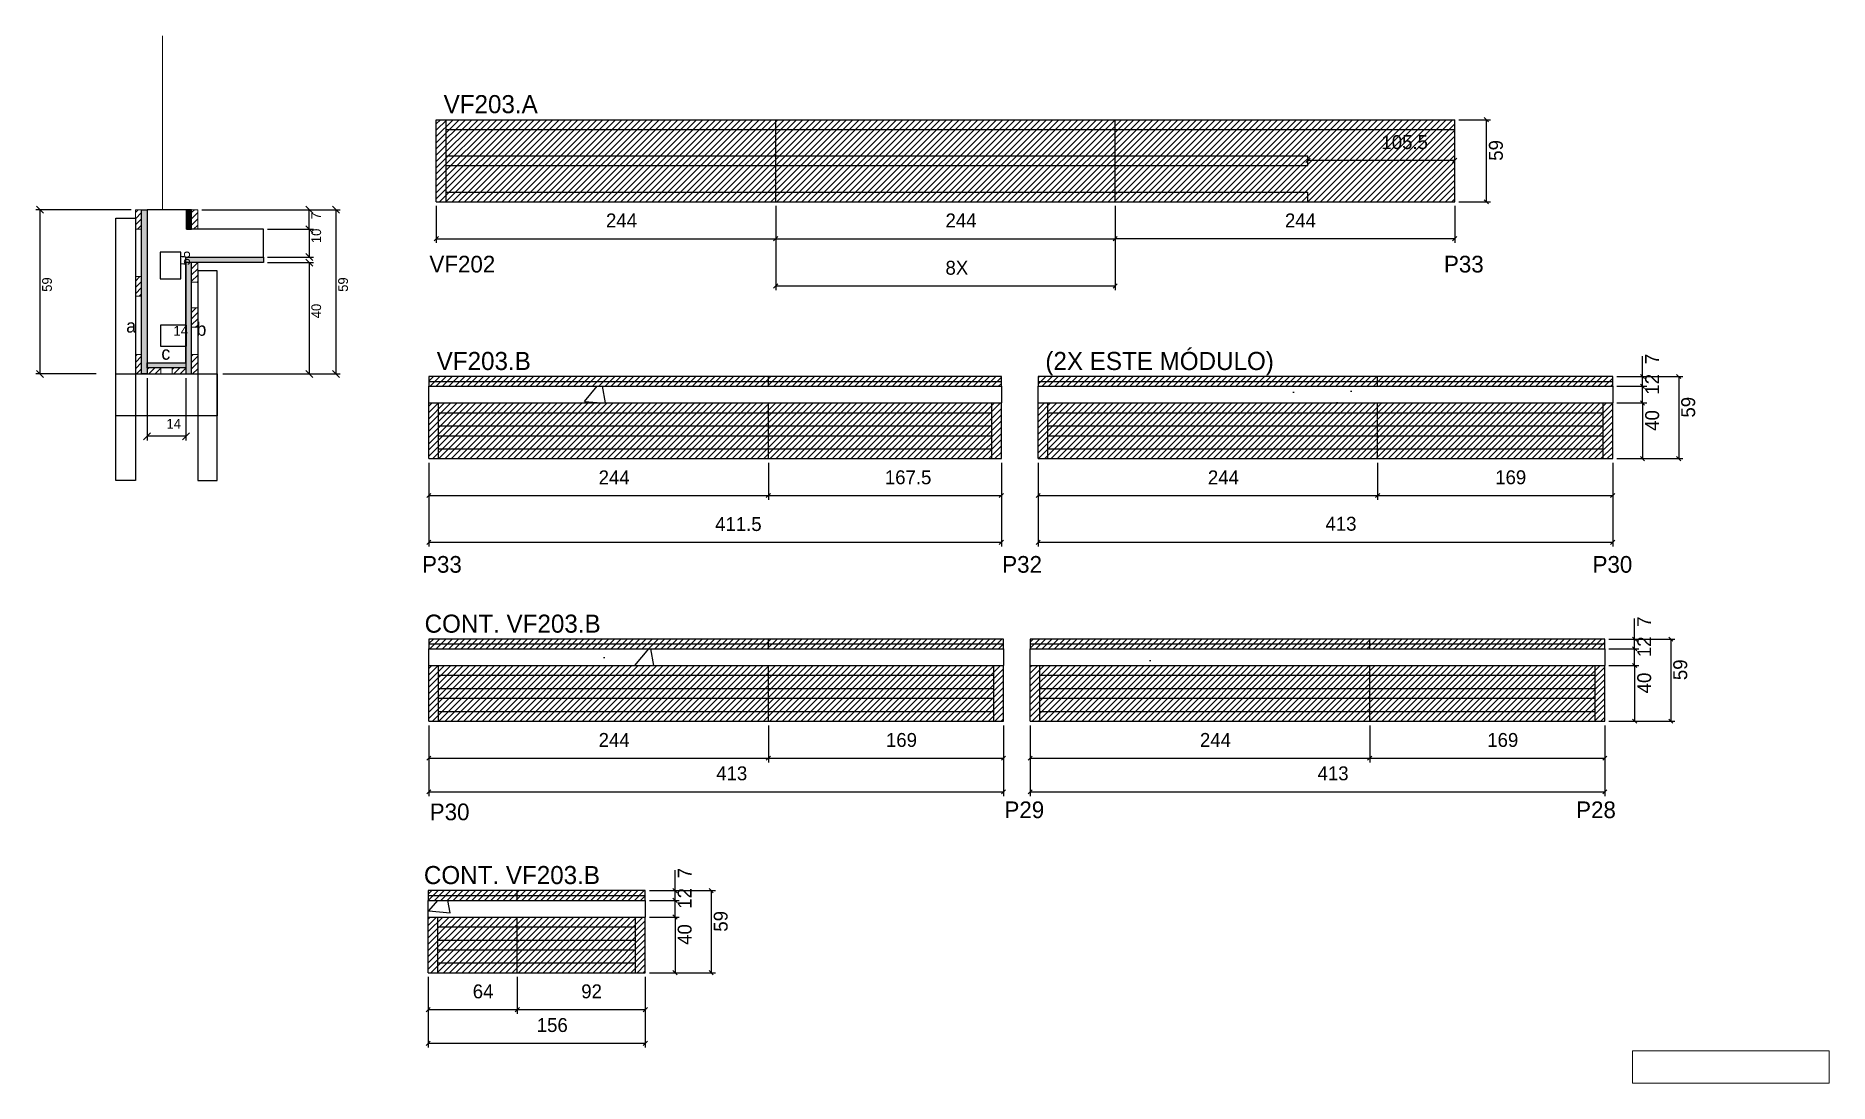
# Model space of a CAD drawing. Header units: metres. Extents: x 6788 to 8077, y 5273 to 6026.
import ezdxf

# ---------------------------------------------------------------- set-up
doc = ezdxf.new("R2010")
doc.units = ezdxf.units.M
for name, color, linetype in [('5', 7, 'Continuous'), ('CONCRETO', 7, 'Continuous'), ('COTA', 7, 'Continuous'), ('Cota Seção (2x)', 7, 'Continuous'), ('detalhes', 7, 'Continuous'), ('Hachura', 7, 'Continuous'), ('Madeira', 7, 'Continuous'), ('Painéis', 7, 'Continuous'), ('REAPROVEITAMENTO', 7, 'Continuous'), ('SARR_2.2x7', 7, 'Continuous'), ('SARR_3.5x7', 7, 'Continuous'), ('Texto Seção', 7, 'Continuous')]:
    doc.layers.add(name, color=color, linetype=linetype)

msp = doc.modelspace()

# ---------------------------------------------------------------- hatches: boundary and pattern name
at = {"layer": 'COTA'}
h = msp.add_hatch(dxfattribs=at)
h.set_pattern_fill('AR-CONC')
h.paths.add_polyline_path([(7482.1, 5773.8), (7070.6, 5773.8), (7070.6, 5761.8), (7482.1, 5761.8), (7482.1, 5773.8)])
h = msp.add_hatch(dxfattribs=at)
h.set_pattern_fill('AR-CONC')
h.paths.add_polyline_path([(7921.5, 5773.8), (7508.5, 5773.8), (7508.5, 5761.8), (7921.5, 5761.8), (7921.5, 5773.8)])
h = msp.add_hatch(dxfattribs=at)
h.set_pattern_fill('AR-CONC')
h.paths.add_polyline_path([(7483.6, 5573.1), (7483.6, 5585.1), (7070.6, 5585.1), (7070.6, 5573.1), (7483.6, 5573.1)])
h = msp.add_hatch(dxfattribs=at)
h.set_pattern_fill('AR-CONC')
h.paths.add_polyline_path([(7915.8, 5573.1), (7915.8, 5585.1), (7502.8, 5585.1), (7502.8, 5573.1), (7915.8, 5573.1)])
h = msp.add_hatch(dxfattribs=at)
h.set_pattern_fill('AR-CONC')
h.paths.add_polyline_path([(7226.1, 5392.3), (7226.1, 5404.3), (7070.1, 5404.3), (7070.1, 5392.3), (7226.1, 5392.3)])
at = {"layer": 'Hachura'}
h = msp.add_hatch(dxfattribs=at)
h.set_pattern_fill('ANSI31')
h.paths.add_polyline_path([(6864, 5886.7), (6859.6, 5886.7), (6859.6, 5900.7), (6864, 5900.7), (6864, 5886.7)])
h = msp.add_hatch(color=7, dxfattribs=at)
h.dxf.hatch_style = 1
h.paths.add_polyline_path([(6864, 5900.7), (6868, 5900.7), (6868, 5782.7), (6864, 5782.7), (6864, 5900.7)])
h = msp.add_hatch(color=7, dxfattribs=at)
h.dxf.hatch_style = 1
h.paths.add_polyline_path([(6900, 5900.7), (6896.4, 5900.7), (6896.4, 5886.7), (6900, 5886.7), (6900, 5900.7)])
h = msp.add_hatch(dxfattribs=at)
h.set_pattern_fill('ANSI31')
h.paths.add_polyline_path([(6904.4, 5886.7), (6900, 5886.7), (6900, 5900.7), (6904.4, 5900.7), (6904.4, 5886.7)])
h = msp.add_hatch(color=7, dxfattribs=at)
h.dxf.hatch_style = 1
h.paths.add_polyline_path([(6896, 5862.7), (6896, 5866.7), (6951.6, 5866.7), (6951.6, 5862.7), (6896, 5862.7)])
h = msp.add_hatch(dxfattribs=at)
h.set_pattern_fill('ANSI31')
h.paths.add_polyline_path([(6864, 5838.6), (6859.6, 5838.6), (6859.6, 5852.6), (6864, 5852.6), (6864, 5838.6)])
h = msp.add_hatch(color=7, dxfattribs=at)
h.dxf.hatch_style = 1
h.paths.add_polyline_path([(6896, 5862.7), (6900, 5862.7), (6900, 5782.7), (6896, 5782.7), (6896, 5862.7)])
h = msp.add_hatch(dxfattribs=at)
h.set_pattern_fill('ANSI31')
h.paths.add_polyline_path([(6904.4, 5848.7), (6900, 5848.7), (6900, 5862.7), (6904.4, 5862.7), (6904.4, 5848.7)])
h = msp.add_hatch(dxfattribs=at)
h.set_pattern_fill('ANSI31')
h.paths.add_polyline_path([(6904.4, 5816.2), (6900, 5816.2), (6900, 5830.2), (6904.4, 5830.2), (6904.4, 5816.2)])
h = msp.add_hatch(dxfattribs=at)
h.set_pattern_fill('ANSI31')
h.paths.add_polyline_path([(6864, 5782.7), (6859.6, 5782.7), (6859.6, 5796.7), (6864, 5796.7), (6864, 5782.7)])
h = msp.add_hatch(color=7, dxfattribs=at)
h.dxf.hatch_style = 1
h.paths.add_polyline_path([(6868, 5787.1), (6868, 5790.7), (6896, 5790.7), (6896, 5787.1), (6868, 5787.1)])
h = msp.add_hatch(dxfattribs=at)
h.set_pattern_fill('ANSI31')
h.paths.add_polyline_path([(6904.4, 5782.7), (6900, 5782.7), (6900, 5796.7), (6904.4, 5796.7), (6904.4, 5782.7)])
h = msp.add_hatch(dxfattribs=at)
h.set_pattern_fill('ANSI31')
h.paths.add_polyline_path([(6868, 5782.7), (6868, 5787.1), (6878, 5787.1), (6878, 5782.7), (6868, 5782.7)])
h = msp.add_hatch(dxfattribs=at)
h.set_pattern_fill('ANSI31')
h.paths.add_polyline_path([(6896, 5782.7), (6896, 5787.1), (6886, 5787.1), (6886, 5782.7), (6896, 5782.7)])
at = {"layer": 'REAPROVEITAMENTO'}
h = msp.add_hatch(dxfattribs=at)
h.set_pattern_fill('ANSI31')
h.paths.add_polyline_path([(7807.9, 5906.4), (7807.9, 5965.4), (7075.9, 5965.4), (7075.9, 5906.4), (7807.9, 5906.4), (7807.9, 5906.4)])
h = msp.add_hatch(dxfattribs=at)
h.set_pattern_fill('ANSI31')
h.paths.add_polyline_path([(7482.1, 5773.8), (7482.1, 5780.8), (7070.6, 5780.8), (7070.6, 5773.8), (7482.1, 5773.8)])
h = msp.add_hatch(dxfattribs=at)
h.set_pattern_fill('ANSI31')
h.paths.add_polyline_path([(7921.5, 5773.8), (7921.5, 5780.8), (7508.5, 5780.8), (7508.5, 5773.8), (7921.5, 5773.8)])
h = msp.add_hatch(dxfattribs=at)
h.set_pattern_fill('ANSI31')
h.paths.add_polyline_path([(7482.1, 5721.8), (7482.1, 5761.8), (7070.6, 5761.8), (7070.6, 5721.8), (7482.1, 5721.8)])
h = msp.add_hatch(dxfattribs=at)
h.set_pattern_fill('ANSI31')
h.paths.add_polyline_path([(7921.5, 5721.8), (7921.5, 5761.8), (7508.5, 5761.8), (7508.5, 5721.8), (7921.5, 5721.8)])
h = msp.add_hatch(dxfattribs=at)
h.set_pattern_fill('ANSI31')
h.paths.add_polyline_path([(7483.6, 5585.1), (7483.6, 5592.1), (7070.6, 5592.1), (7070.6, 5585.1), (7483.6, 5585.1)])
h = msp.add_hatch(dxfattribs=at)
h.set_pattern_fill('ANSI31')
h.paths.add_polyline_path([(7915.8, 5585.1), (7915.8, 5592.1), (7502.8, 5592.1), (7502.8, 5585.1), (7915.8, 5585.1)])
h = msp.add_hatch(dxfattribs=at)
h.set_pattern_fill('ANSI31')
h.paths.add_polyline_path([(7483.6, 5533.1), (7483.6, 5573.1), (7070.6, 5573.1), (7070.6, 5533.1), (7483.6, 5533.1)])
h = msp.add_hatch(dxfattribs=at)
h.set_pattern_fill('ANSI31')
h.paths.add_polyline_path([(7915.8, 5533.1), (7915.8, 5573.1), (7502.8, 5573.1), (7502.8, 5533.1), (7915.8, 5533.1)])
h = msp.add_hatch(dxfattribs=at)
h.set_pattern_fill('ANSI31')
h.paths.add_polyline_path([(7226.1, 5404.3), (7226.1, 5411.3), (7070.1, 5411.3), (7070.1, 5404.3), (7226.1, 5404.3)])
h = msp.add_hatch(dxfattribs=at)
h.set_pattern_fill('ANSI31')
h.paths.add_polyline_path([(7226.1, 5352.3), (7226.1, 5392.3), (7070.1, 5392.3), (7070.1, 5352.3), (7226.1, 5352.3)])

# ---------------------------------------------------------------- linework, layer by layer
at = {"layer": 'CONCRETO', "color": 251, "lineweight": 25}
msp.add_lwpolyline([(6951.6, 5866.7), (6951.6, 5886.7), (6896.4, 5886.7), (6896.4, 5900.7), (6868, 5900.7), (6868, 5790.7), (6896, 5790.7), (6896, 5866.7)], close=True, dxfattribs=at)
at = {"layer": 'COTA', "color": 4, "lineweight": 25}
for p, q in [((7810.9, 5965.4), (7833.7, 5965.4)), ((7830.7, 5906.4), (7830.7, 5965.4)), ((7702.4, 5938.9), (7702.4, 5939.2)), ((7807.9, 5936.2), (7702.4, 5936.2)), ((7807.9, 5938.9), (7807.9, 5939.2)), ((7075.9, 5903.4), (7075.9, 5876.9)), ((7319.9, 5903.4), (7319.9, 5876.9)), ((7319.9, 5903.4), (7319.9, 5876.9)), ((7319.9, 5903.4), (7319.9, 5842.9)), ((7563.9, 5903.4), (7563.9, 5876.9)), ((7563.9, 5903.4), (7563.9, 5842.9)), ((7563.9, 5903.4), (7563.9, 5876.9)), ((7807.9, 5903.4), (7807.9, 5876.9)), ((7810.9, 5906.4), (7833.7, 5906.4)), ((6856.6, 5900.7), (6788.1, 5900.7)), ((6791.1, 5782.7), (6791.1, 5900.7)), ((6907.4, 5900.7), (7006.9, 5900.7)), ((6907.4, 5900.7), (6987.6, 5900.7)), ((6984.6, 5886.7), (6984.6, 5900.7)), ((7003.9, 5782.7), (7003.9, 5900.7)), ((6954.6, 5886.7), (6987.6, 5886.7)), ((6954.6, 5886.7), (6987.6, 5886.7)), ((6984.6, 5886.7), (6984.6, 5866.7)), ((7075.9, 5879.9), (7319.9, 5879.9)), ((7319.9, 5879.9), (7563.9, 5879.9)), ((7807.9, 5879.9), (7563.9, 5879.9)), ((6954.6, 5866.7), (6987.6, 5866.7)), ((6954.6, 5862.7), (6987.6, 5862.7)), ((6984.6, 5862.7), (6984.6, 5782.7)), ((7319.9, 5845.9), (7563.9, 5845.9)), ((7942.9, 5780.8), (7942.9, 5795.5)), ((6831.4, 5782.7), (6788.1, 5782.7)), ((6868, 5779.7), (6868, 5734.9)), ((6896, 5779.7), (6896, 5734.9)), ((6922.6, 5782.7), (7006.9, 5782.7)), ((6922.6, 5782.7), (6987.6, 5782.7)), ((7924.5, 5780.8), (7945.9, 5780.8)), ((7924.5, 5780.8), (7971.9, 5780.8)), ((7942.9, 5773.8), (7942.9, 5780.8)), ((7968.9, 5780.8), (7968.9, 5721.8)), ((7924.5, 5773.8), (7945.9, 5773.8)), ((7924.5, 5773.8), (7945.9, 5773.8)), ((7924.5, 5761.8), (7945.9, 5761.8)), ((7924.5, 5761.8), (7945.9, 5761.8)), ((7942.9, 5761.8), (7942.9, 5773.8)), ((7942.9, 5761.8), (7942.9, 5721.8)), ((6896, 5737.9), (6868, 5737.9)), ((7070.6, 5718.8), (7070.6, 5692.3)), ((7070.6, 5718.8), (7070.6, 5658.7)), ((7314.6, 5718.8), (7314.6, 5692.3)), ((7314.6, 5718.8), (7314.6, 5692.3)), ((7482.1, 5718.8), (7482.1, 5692.3)), ((7482.1, 5718.8), (7482.1, 5658.7)), ((7508.5, 5718.8), (7508.5, 5692.3)), ((7508.5, 5718.8), (7508.5, 5658.7)), ((7752.5, 5718.8), (7752.5, 5692.3)), ((7752.5, 5718.8), (7752.5, 5692.3)), ((7921.5, 5718.8), (7921.5, 5692.3)), ((7921.5, 5718.8), (7921.5, 5658.7)), ((7924.5, 5721.8), (7945.9, 5721.8)), ((7924.5, 5721.8), (7971.9, 5721.8)), ((7070.6, 5695.3), (7314.6, 5695.3)), ((7314.6, 5695.3), (7482.1, 5695.3)), ((7508.5, 5695.3), (7752.5, 5695.3)), ((7752.5, 5695.3), (7921.5, 5695.3)), ((7070.6, 5661.7), (7482.1, 5661.7)), ((7508.5, 5661.7), (7921.5, 5661.7)), ((7937.2, 5592.1), (7937.2, 5606.8)), ((7918.8, 5592.1), (7940.2, 5592.1)), ((7918.8, 5592.1), (7966.2, 5592.1)), ((7918.8, 5585.1), (7940.2, 5585.1)), ((7918.8, 5585.1), (7940.2, 5585.1)), ((7937.2, 5585.1), (7937.2, 5592.1)), ((7937.2, 5573.1), (7937.2, 5585.1)), ((7963.2, 5592.1), (7963.2, 5533.1)), ((7918.8, 5573.1), (7940.2, 5573.1)), ((7918.8, 5573.1), (7940.2, 5573.1)), ((7937.2, 5573.1), (7937.2, 5533.1)), ((7070.6, 5530.1), (7070.6, 5503.5)), ((7070.6, 5530.1), (7070.6, 5479.3)), ((7314.6, 5530.1), (7314.6, 5503.5)), ((7314.6, 5530.1), (7314.6, 5503.5)), ((7483.6, 5530.1), (7483.6, 5503.5)), ((7483.6, 5530.1), (7483.6, 5479.3)), ((7502.8, 5530.1), (7502.8, 5503.5)), ((7502.8, 5530.1), (7502.8, 5479.3)), ((7746.8, 5530.1), (7746.8, 5503.5)), ((7746.8, 5530.1), (7746.8, 5503.5)), ((7915.8, 5530.1), (7915.8, 5503.5)), ((7915.8, 5530.1), (7915.8, 5479.3)), ((7918.8, 5533.1), (7940.2, 5533.1)), ((7918.8, 5533.1), (7966.2, 5533.1)), ((7070.6, 5506.5), (7314.6, 5506.5)), ((7314.6, 5506.5), (7483.6, 5506.5)), ((7502.8, 5506.5), (7746.8, 5506.5)), ((7746.8, 5506.5), (7915.8, 5506.5)), ((7070.6, 5482.3), (7483.6, 5482.3)), ((7502.8, 5482.3), (7915.8, 5482.3)), ((7247.5, 5411.3), (7247.5, 5426.1)), ((7229.1, 5411.3), (7250.5, 5411.3)), ((7229.1, 5411.3), (7276.5, 5411.3)), ((7229.1, 5404.3), (7250.5, 5404.3)), ((7229.1, 5404.3), (7250.5, 5404.3)), ((7247.5, 5404.3), (7247.5, 5411.3)), ((7247.5, 5392.3), (7247.5, 5404.3)), ((7273.5, 5411.3), (7273.5, 5352.3)), ((7229.1, 5392.3), (7250.5, 5392.3)), ((7229.1, 5392.3), (7250.5, 5392.3)), ((7247.5, 5392.3), (7247.5, 5352.3)), ((7070.1, 5349.3), (7070.1, 5322.8)), ((7070.1, 5349.3), (7070.1, 5298.6)), ((7134.1, 5349.3), (7134.1, 5322.8)), ((7134.1, 5349.3), (7134.1, 5322.8)), ((7226.1, 5349.3), (7226.1, 5322.8)), ((7226.1, 5349.3), (7226.1, 5298.6)), ((7229.1, 5352.3), (7250.5, 5352.3)), ((7229.1, 5352.3), (7276.5, 5352.3)), ((7070.1, 5325.8), (7134.1, 5325.8)), ((7134.1, 5325.8), (7226.1, 5325.8)), ((7070.1, 5301.6), (7226.1, 5301.6))]:
    msp.add_line(p, q, dxfattribs=at)
at = {"layer": 'COTA', "color": 0, "lineweight": 25}
for p, q in [((7832.2, 5963.9), (7829.2, 5966.9)), ((7703.9, 5937.7), (7700.9, 5934.7)), ((7806.4, 5934.7), (7809.4, 5937.7)), ((7829.2, 5907.9), (7832.2, 5904.9)), ((7077.4, 5881.4), (7074.4, 5878.4)), ((7318.4, 5878.4), (7321.4, 5881.4)), ((7321.4, 5881.4), (7318.4, 5878.4)), ((7562.4, 5878.4), (7565.4, 5881.4)), ((7565.4, 5881.4), (7562.4, 5878.4)), ((7806.4, 5878.4), (7809.4, 5881.4)), ((7321.4, 5847.4), (7318.4, 5844.4)), ((7562.4, 5844.4), (7565.4, 5847.4)), ((7944.4, 5779.3), (7941.4, 5782.3)), ((7944.4, 5772.3), (7941.4, 5775.3)), ((7941.4, 5775.3), (7944.4, 5772.3)), ((7970.4, 5779.3), (7967.4, 5782.3)), ((7944.4, 5760.3), (7941.4, 5763.3)), ((7941.4, 5763.3), (7944.4, 5760.3)), ((7941.4, 5723.3), (7944.4, 5720.3)), ((7967.4, 5723.3), (7970.4, 5720.3)), ((7072.1, 5696.8), (7069.1, 5693.8)), ((7313.1, 5693.8), (7316.1, 5696.8)), ((7316.1, 5696.8), (7313.1, 5693.8)), ((7480.6, 5693.8), (7483.6, 5696.8)), ((7510, 5696.8), (7507, 5693.8)), ((7751, 5693.8), (7754, 5696.8)), ((7754, 5696.8), (7751, 5693.8)), ((7920, 5693.8), (7923, 5696.8)), ((7072.1, 5663.2), (7069.1, 5660.2)), ((7480.6, 5660.2), (7483.6, 5663.2)), ((7510, 5663.2), (7507, 5660.2)), ((7920, 5660.2), (7923, 5663.2)), ((7938.7, 5590.6), (7935.7, 5593.6)), ((7938.7, 5583.6), (7935.7, 5586.6)), ((7935.7, 5586.6), (7938.7, 5583.6)), ((7964.7, 5590.6), (7961.7, 5593.6)), ((7938.7, 5571.6), (7935.7, 5574.6)), ((7935.7, 5574.6), (7938.7, 5571.6)), ((7935.7, 5534.6), (7938.7, 5531.6)), ((7961.7, 5534.6), (7964.7, 5531.6)), ((7072.1, 5508), (7069.1, 5505)), ((7313.1, 5505), (7316.1, 5508)), ((7316.1, 5508), (7313.1, 5505)), ((7482.1, 5505), (7485.1, 5508)), ((7504.3, 5508), (7501.3, 5505)), ((7745.3, 5505), (7748.3, 5508)), ((7748.3, 5508), (7745.3, 5505)), ((7914.3, 5505), (7917.3, 5508)), ((7072.1, 5483.8), (7069.1, 5480.8)), ((7482.1, 5480.8), (7485.1, 5483.8)), ((7504.3, 5483.8), (7501.3, 5480.8)), ((7914.3, 5480.8), (7917.3, 5483.8)), ((7249, 5409.8), (7246, 5412.8)), ((7249, 5402.8), (7246, 5405.8)), ((7246, 5405.8), (7249, 5402.8)), ((7275, 5409.8), (7272, 5412.8)), ((7249, 5390.8), (7246, 5393.8)), ((7246, 5393.8), (7249, 5390.8)), ((7246, 5353.8), (7249, 5350.8)), ((7272, 5353.8), (7275, 5350.8)), ((7071.6, 5327.3), (7068.6, 5324.3)), ((7132.6, 5324.3), (7135.6, 5327.3)), ((7135.6, 5327.3), (7132.6, 5324.3)), ((7224.6, 5324.3), (7227.6, 5327.3)), ((7071.6, 5303.1), (7068.6, 5300.1)), ((7224.6, 5300.1), (7227.6, 5303.1))]:
    msp.add_line(p, q, dxfattribs=at)
at = {"layer": 'COTA', "color": 241, "lineweight": 25}
for p, q in [((7070.6, 5761.8), (7070.6, 5773.8)), ((7482.1, 5773.8), (7482.1, 5761.8)), ((7508.5, 5761.8), (7508.5, 5773.8)), ((7921.5, 5773.8), (7921.5, 5761.8)), ((7070.6, 5573.1), (7070.6, 5585.1)), ((7483.6, 5585.1), (7483.6, 5573.1)), ((7502.8, 5573.1), (7502.8, 5585.1)), ((7915.8, 5585.1), (7915.8, 5573.1)), ((7070.1, 5392.3), (7070.1, 5404.3)), ((7226.1, 5404.3), (7226.1, 5392.3))]:
    msp.add_line(p, q, dxfattribs=at)
at = {"layer": 'COTA', "color": 0, "lineweight": 25}
for points in [[(6793.6, 5898.2), (6788.6, 5903.2)], [(6987.1, 5898.2), (6982.1, 5903.2)], [(7006.4, 5898.2), (7001.4, 5903.2)], [(6987.1, 5884.2), (6982.1, 5889.2)], [(6982.1, 5889.2), (6987.1, 5884.2)], [(6982.1, 5869.2), (6987.1, 5864.2)], [(6987.1, 5860.2), (6982.1, 5865.2)], [(6788.6, 5785.2), (6793.6, 5780.2)], [(6982.1, 5785.2), (6987.1, 5780.2)], [(7001.4, 5785.2), (7006.4, 5780.2)], [(6870.5, 5740.4), (6865.5, 5735.4)], [(6893.5, 5735.4), (6898.5, 5740.4)]]:
    msp.add_lwpolyline(points, dxfattribs=at)
at = {"layer": 'Cota Seção (2x)', "color": 180, "lineweight": 25}
for p, q in [((6892.4, 5870.3), (6877.4, 5870.3)), ((6877.4, 5870.3), (6877.4, 5851)), ((6892.4, 5851), (6892.4, 5870.3)), ((6877.4, 5851), (6892.4, 5851)), ((6896.3, 5817.7), (6877.6, 5817.7)), ((6877.6, 5817.7), (6877.6, 5802.7)), ((6896.3, 5802.7), (6896.3, 5817.7)), ((6877.6, 5802.7), (6896.3, 5802.7))]:
    msp.add_line(p, q, dxfattribs=at)
at = {"layer": 'Madeira', "color": 126, "lineweight": 18}
for points in [[(6864, 5886.7), (6859.6, 5886.7), (6859.6, 5900.7), (6864, 5900.7)], [(6904.4, 5886.7), (6900, 5886.7), (6900, 5900.7), (6904.4, 5900.7)], [(6864, 5838.6), (6859.6, 5838.6), (6859.6, 5852.6), (6864, 5852.6)], [(6904.4, 5848.7), (6900, 5848.7), (6900, 5862.7), (6904.4, 5862.7)], [(6904.4, 5816.2), (6900, 5816.2), (6900, 5830.2), (6904.4, 5830.2)], [(6864, 5782.7), (6859.6, 5782.7), (6859.6, 5796.7), (6864, 5796.7)], [(6904.4, 5782.7), (6900, 5782.7), (6900, 5796.7), (6904.4, 5796.7)], [(6868, 5782.7), (6868, 5787.1), (6878, 5787.1), (6878, 5782.7)], [(6896, 5782.7), (6896, 5787.1), (6886, 5787.1), (6886, 5782.7)]]:
    msp.add_lwpolyline(points, close=True, dxfattribs=at)
at = {"layer": 'Painéis', "color": 200, "lineweight": 25}
for p, q in [((7075.9, 5965.4), (7807.9, 5965.4)), ((7075.9, 5906.4), (7075.9, 5965.4)), ((7319.9, 5906.4), (7319.9, 5965.4)), ((7563.9, 5906.4), (7563.9, 5965.4)), ((7563.9, 5906.4), (7563.9, 5965.4)), ((7807.9, 5906.4), (7807.9, 5965.4)), ((7075.9, 5906.4), (7807.9, 5906.4)), ((7314.6, 5773.8), (7314.6, 5780.8)), ((7752.5, 5773.8), (7752.5, 5780.8)), ((7070.6, 5761.8), (7482.1, 5761.8)), ((7070.6, 5721.8), (7070.6, 5761.8)), ((7314.6, 5721.8), (7314.6, 5761.8)), ((7482.1, 5721.8), (7482.1, 5761.8)), ((7508.5, 5761.8), (7921.5, 5761.8)), ((7508.5, 5721.8), (7508.5, 5761.8)), ((7752.5, 5721.8), (7752.5, 5761.8)), ((7921.5, 5721.8), (7921.5, 5761.8)), ((7070.6, 5721.8), (7482.1, 5721.8)), ((7508.5, 5721.8), (7921.5, 5721.8)), ((7314.6, 5585.1), (7314.6, 5592.1)), ((7746.8, 5585.1), (7746.8, 5592.1)), ((7070.6, 5573.1), (7483.6, 5573.1)), ((7070.6, 5533.1), (7070.6, 5573.1)), ((7314.6, 5533.1), (7314.6, 5573.1)), ((7483.6, 5533.1), (7483.6, 5573.1)), ((7502.8, 5573.1), (7915.8, 5573.1)), ((7502.8, 5533.1), (7502.8, 5573.1)), ((7746.8, 5533.1), (7746.8, 5573.1)), ((7915.8, 5533.1), (7915.8, 5573.1)), ((7070.6, 5533.1), (7483.6, 5533.1)), ((7502.8, 5533.1), (7915.8, 5533.1)), ((7134.1, 5404.3), (7134.1, 5411.3)), ((7070.1, 5392.3), (7226.1, 5392.3)), ((7070.1, 5352.3), (7070.1, 5392.3)), ((7134.1, 5352.3), (7134.1, 5392.3)), ((7226.1, 5352.3), (7226.1, 5392.3)), ((7070.1, 5352.3), (7226.1, 5352.3))]:
    msp.add_line(p, q, dxfattribs=at)
for points in [[(6864, 5900.7), (6868, 5900.7), (6868, 5782.7), (6864, 5782.7)], [(6900, 5900.7), (6896.4, 5900.7), (6896.4, 5886.7), (6900, 5886.7)], [(6896, 5862.7), (6896, 5866.7), (6951.6, 5866.7), (6951.6, 5862.7)], [(6900, 5862.7), (6896, 5862.7), (6896, 5782.7), (6900, 5782.7)], [(6868, 5787.1), (6868, 5790.7), (6896, 5790.7), (6896, 5787.1)], [(7070.6, 5773.8), (7482.1, 5773.8), (7482.1, 5780.8), (7070.6, 5780.8)], [(7508.5, 5773.8), (7921.5, 5773.8), (7921.5, 5780.8), (7508.5, 5780.8)], [(7070.6, 5585.1), (7483.6, 5585.1), (7483.6, 5592.1), (7070.6, 5592.1)], [(7502.8, 5585.1), (7915.8, 5585.1), (7915.8, 5592.1), (7502.8, 5592.1)], [(7070.1, 5404.3), (7226.1, 5404.3), (7226.1, 5411.3), (7070.1, 5411.3)]]:
    msp.add_lwpolyline(points, close=True, dxfattribs=at)
at = {"layer": 'SARR_2.2x7', "color": 40, "lineweight": 25}
for p, q in [((7082.9, 5906.4), (7082.9, 5965.4)), ((7082.9, 5958.4), (7319.9, 5958.4)), ((7319.9, 5958.4), (7563.9, 5958.4)), ((7563.9, 5958.4), (7807.9, 5958.4)), ((7082.9, 5939.4), (7319.9, 5939.4)), ((7082.9, 5932.4), (7319.9, 5932.4)), ((7319.9, 5939.4), (7563.9, 5939.4)), ((7319.9, 5932.4), (7563.9, 5932.4)), ((7563.9, 5939.4), (7702.4, 5939.4)), ((7563.9, 5932.4), (7702.4, 5932.4)), ((7702.4, 5932.4), (7702.4, 5939.4)), ((7082.9, 5913.4), (7319.9, 5913.4)), ((7319.9, 5913.4), (7563.9, 5913.4)), ((7563.9, 5913.4), (7702.4, 5913.4)), ((7702.4, 5906.4), (7702.4, 5913.4)), ((7070.6, 5777.3), (7314.6, 5777.3)), ((7314.6, 5777.3), (7482.1, 5777.3)), ((7508.5, 5777.3), (7752.5, 5777.3)), ((7752.5, 5777.3), (7921.5, 5777.3)), ((7077.6, 5721.8), (7077.6, 5761.8)), ((7475.1, 5721.8), (7475.1, 5761.8)), ((7515.5, 5721.8), (7515.5, 5761.8)), ((7914.6, 5721.8), (7914.6, 5761.8)), ((7077.6, 5754.8), (7314.6, 5754.8)), ((7314.6, 5754.8), (7475.1, 5754.8)), ((7515.5, 5754.8), (7752.5, 5754.8)), ((7752.5, 5754.8), (7914.6, 5754.8)), ((7077.6, 5745.3), (7314.6, 5745.3)), ((7077.6, 5738.3), (7314.6, 5738.3)), ((7314.6, 5745.3), (7475.1, 5745.3)), ((7314.6, 5738.3), (7475.1, 5738.3)), ((7515.5, 5745.3), (7752.5, 5745.3)), ((7515.5, 5738.3), (7752.5, 5738.3)), ((7752.5, 5745.3), (7914.6, 5745.3)), ((7752.5, 5738.3), (7914.6, 5738.3)), ((7077.6, 5728.8), (7314.6, 5728.8)), ((7314.6, 5728.8), (7475.1, 5728.8)), ((7515.5, 5728.8), (7752.5, 5728.8)), ((7752.5, 5728.8), (7914.6, 5728.8)), ((7070.6, 5588.6), (7314.6, 5588.6)), ((7314.6, 5588.6), (7483.6, 5588.6)), ((7502.8, 5588.6), (7746.8, 5588.6)), ((7746.8, 5588.6), (7915.8, 5588.6)), ((7077.6, 5533.1), (7077.6, 5573.1)), ((7476.6, 5533.1), (7476.6, 5573.1)), ((7509.8, 5533.1), (7509.8, 5573.1)), ((7908.9, 5533.1), (7908.9, 5573.1)), ((7077.6, 5566.1), (7314.6, 5566.1)), ((7077.6, 5556.6), (7314.6, 5556.6)), ((7314.6, 5566.1), (7476.6, 5566.1)), ((7314.6, 5556.6), (7476.6, 5556.6)), ((7509.8, 5566.1), (7746.8, 5566.1)), ((7509.8, 5556.6), (7746.8, 5556.6)), ((7746.8, 5566.1), (7908.9, 5566.1)), ((7746.8, 5556.6), (7908.9, 5556.6)), ((7077.6, 5549.6), (7314.6, 5549.6)), ((7314.6, 5549.6), (7476.6, 5549.6)), ((7509.8, 5549.6), (7746.8, 5549.6)), ((7746.8, 5549.6), (7908.9, 5549.6)), ((7077.6, 5540.1), (7314.6, 5540.1)), ((7314.6, 5540.1), (7476.6, 5540.1)), ((7509.8, 5540.1), (7746.8, 5540.1)), ((7746.8, 5540.1), (7908.9, 5540.1)), ((7070.1, 5407.8), (7134.1, 5407.8)), ((7134.1, 5407.8), (7226.1, 5407.8)), ((7077.1, 5352.3), (7077.1, 5392.3)), ((7219.2, 5352.3), (7219.2, 5392.3)), ((7077.1, 5385.3), (7134.1, 5385.3)), ((7077.1, 5375.8), (7134.1, 5375.8)), ((7134.1, 5385.3), (7219.2, 5385.3)), ((7134.1, 5375.8), (7219.2, 5375.8)), ((7077.1, 5368.8), (7134.1, 5368.8)), ((7134.1, 5368.8), (7219.2, 5368.8)), ((7077.1, 5359.3), (7134.1, 5359.3)), ((7134.1, 5359.3), (7219.2, 5359.3))]:
    msp.add_line(p, q, dxfattribs=at)
at = {"layer": 'SARR_3.5x7', "color": 81, "lineweight": 25}
for points in [[(6845.6, 5894.7), (6859.6, 5894.7), (6859.6, 5706.2), (6845.6, 5706.2)], [(6918.4, 5856.7), (6904.4, 5856.7), (6904.4, 5706.2), (6918.4, 5706.2)], [(6845.6, 5782.7), (6918.4, 5782.7), (6918.4, 5752.6), (6845.6, 5752.6)]]:
    msp.add_lwpolyline(points, close=True, dxfattribs=at)
at = {"layer": 'Texto Seção', "color": 252, "lineweight": 15}
msp.add_line((6879.2, 5900.7), (6879.2, 6025.7), dxfattribs=at)
at = {"layer": 'Texto Seção', "color": 7, "lineweight": 15}
msp.add_lwpolyline([(7935.6, 5296.1), (8077, 5296.1), (8077, 5272.9), (7935.6, 5272.9)], close=True, dxfattribs=at)

# ---------------------------------------------------------------- texts
at = {"layer": '5', "color": 5, "lineweight": 25}
for s, p in [('VF202', (7071, 5855.6)), ('P33', (7800.2, 5855.6)), ('P33', (7065.7, 5639.8)), ('P32', (7482.7, 5639.8)), ('P30', (7907, 5639.8)), ('P30', (7071.2, 5461.9)), ('P29', (7484.3, 5463.4)), ('P28', (7895.2, 5463.4))]:
    msp.add_text(s, height=12, rotation=0, dxfattribs=at).set_placement(p)
at = {"layer": 'COTA', "color": 240, "lineweight": 25}
for s, p in [('105.5', (7755.2, 5944.3)), ('244', (7197.9, 5888)), ('244', (7441.9, 5888)), ('244', (7685.9, 5888)), ('8X', (7441.9, 5854)), ('244', (7192.6, 5703.3)), ('167.5', (7398.3, 5703.4)), ('244', (7630.5, 5703.3)), ('169', (7837, 5703.4)), ('411.5', (7276.3, 5669.8)), ('413', (7715, 5670)), ('244', (7192.6, 5514.6)), ('169', (7399.1, 5514.6)), ('244', (7624.8, 5514.6)), ('169', (7831.3, 5514.6)), ('413', (7277.1, 5490.6)), ('413', (7709.3, 5490.6)), ('64', (7102.1, 5333.9)), ('92', (7180.1, 5333.9)), ('156', (7148.1, 5309.7))]:
    msp.add_text(s, height=10, dxfattribs=at).set_placement(p)
for s, p in [('59', (7842.5, 5935.9)), ('7', (7954.8, 5789.7)), ('12', (7954.8, 5767.8)), ('59', (7980.7, 5751.3)), ('40', (7954.8, 5741.8)), ('7', (7949.1, 5600.9)), ('12', (7949.1, 5579.1)), ('59', (7975, 5562.6)), ('40', (7949.1, 5553.1)), ('7', (7259.4, 5420.2)), ('12', (7259.4, 5398.3)), ('59', (7285.3, 5381.8)), ('40', (7259.4, 5372.3))]:
    msp.add_text(s, height=10, rotation=90, dxfattribs=at).set_placement(p)
at = {"layer": 'COTA', "color": 1, "lineweight": 25}
for s, p in [('7', (6993.1, 5893.7)), ('10', (6993.1, 5876.7)), ('59', (6799.6, 5841.7)), ('59', (7012.4, 5841.7)), ('40', (6993.1, 5822.7))]:
    msp.add_text(s, height=7, rotation=90, dxfattribs=at).set_placement(p)
msp.add_text('14', height=7, dxfattribs=at).set_placement((6882, 5743.4))
at = {"layer": 'Cota Seção (2x)', "color": 1, "lineweight": 25}
msp.add_text('55', height=7, rotation=90, dxfattribs=at).set_placement((6898.9, 5860.7))
msp.add_text('14', height=7, dxfattribs=at).set_placement((6887, 5810.2))
at = {"layer": 'detalhes', "color": 4, "lineweight": 25}
for s, p in [('a', (6853, 5812.4)), ('b', (6903.5, 5810.1)), ('c', (6878.3, 5792.9))]:
    msp.add_text(s, height=9.6, dxfattribs=at).set_placement(p)
at = {"layer": 'Texto Seção', "color": 7, "lineweight": 15}
for s, p in [('VF203.A', (7081.2, 5970.1)), ('(2X ESTE MÓDULO)', (7513.7, 5785.5)), ('VF203.B', (7076.2, 5785.5)), ('CONT. VF203.B', (7067.5, 5596.7)), ('CONT. VF203.B', (7067, 5416))]:
    msp.add_text(s, height=13, dxfattribs=at).set_placement(p)

doc.saveas('drawing.dxf')
